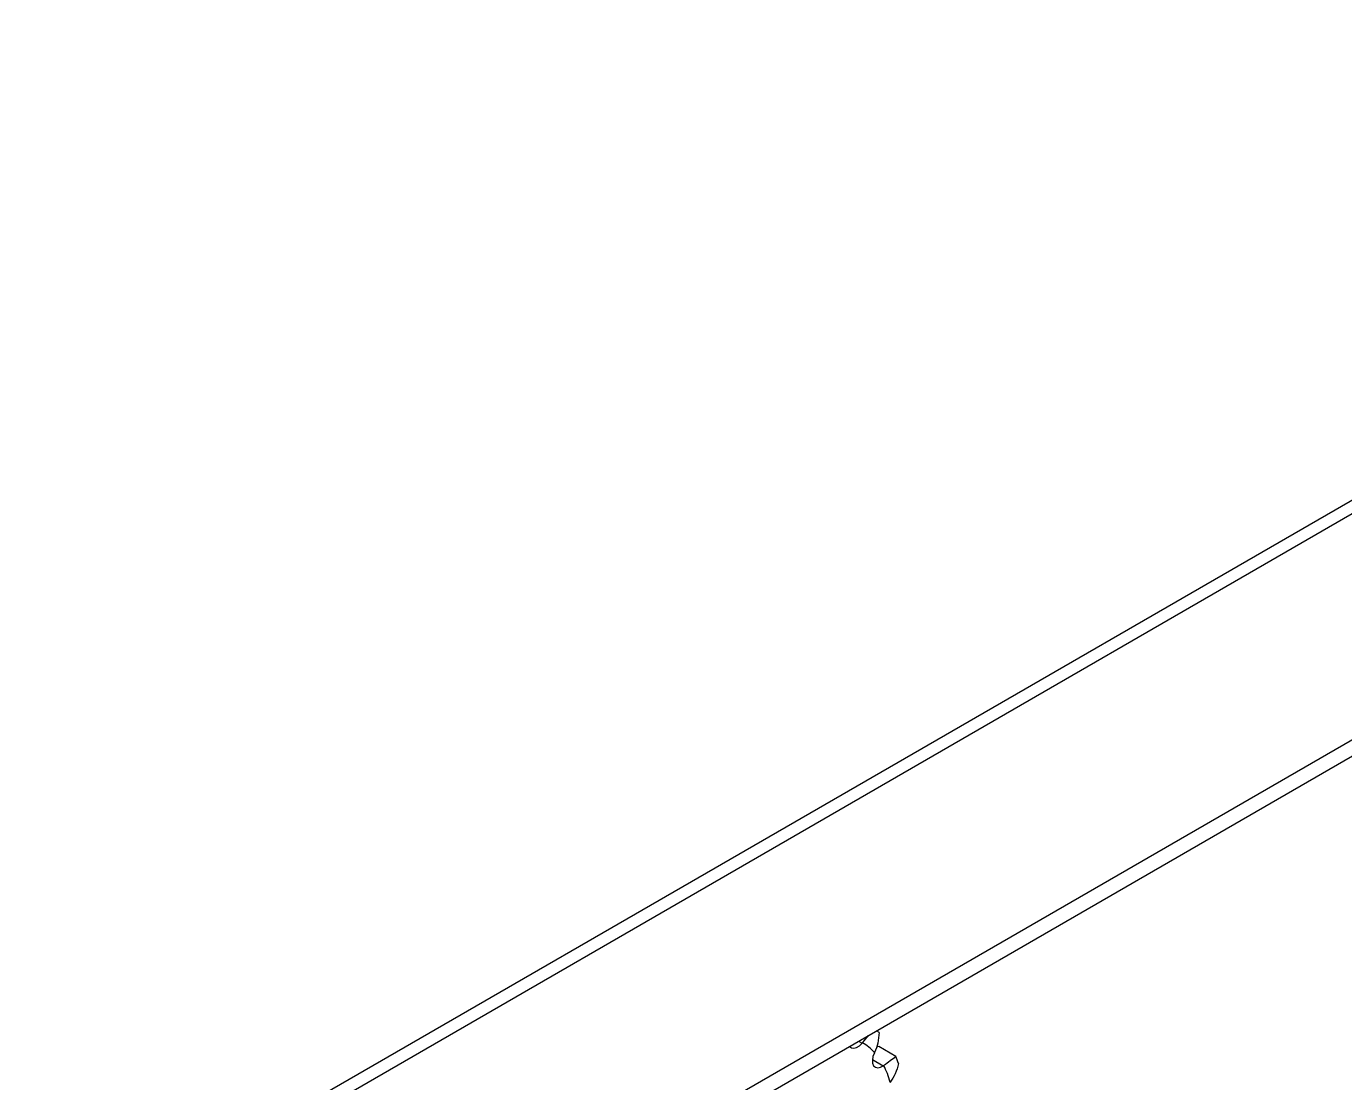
# Model space of a CAD drawing. Header units: metres. Extents: x 0 to 21025, y 0 to 14850.
# Drawn here: x 13881 to 14193, y 5954 to 6204 of the extents above; entities that cross this region are included whole.
import ezdxf

# ---------------------------------------------------------------- set-up
doc = ezdxf.new("R2010")
doc.units = ezdxf.units.M
doc.header["$LTSCALE"] = 25
doc.layers.add('SL4', color=4, linetype='Continuous')

msp = doc.modelspace()

# ---------------------------------------------------------------- linework, layer by layer
at = {"layer": 'SL4'}
for p, q in [((14389.013, 6203.975), (13881, 5910.706)), ((13885.762, 5910.234), (14390.286, 6201.489)), ((13932.06, 5883.507), (14413.903, 6161.669)), ((13932.06, 5879.618), (14417.42, 6159.811)), ((14077.985, 5963.859), (14078.82, 5963.377)), ((14082.76, 5962.569), (14082.211, 5962.43)), ((14086.781, 5960.248), (14082.76, 5962.569)), ((14081.269, 5959.531), (14083.838, 5958.047))]:
    msp.add_line(p, q, dxfattribs=at)
at = {"layer": 'SL4', "flags": 128}
for points in [[(14075.81, 5962.603), (14075.845, 5962.56), (14076.291, 5962.236), (14076.863, 5962.161), (14077.513, 5962.339), (14078.185, 5962.757), (14078.82, 5963.377)], [(14081.723, 5961.057), (14081.396, 5960.191), (14081.255, 5959.35), (14081.309, 5958.609), (14081.556, 5958.03), (14081.974, 5957.663), (14082.527, 5957.54), (14083.166, 5957.672), (14083.838, 5958.047)]]:
    msp.add_lwpolyline(points, dxfattribs=at)
at = {"layer": 'SL4'}
for centre, radius, start, end in [((14073.633, 5955.63), 13.762, 48.03771, 51.08299), ((14097.285, 5947.707), 24.217, 139.38552, 139.68238), ((14072.815, 5952.904), 12.195, 42.69497, 60.06194), ((14058.13, 5972.388), 26.173, 334.34682, 334.6287), ((14067.483, 5951.824), 21.057, 18.56036, 23.58272), ((14094.044, 5944.054), 17.319, 125.73297, 126.10417), ((14067.276, 5949.415), 18.788, 14.56516, 27.57792), ((14065.128, 5969.466), 25.461, 322.70567, 322.99278)]:
    msp.add_arc(centre, radius, start, end, dxfattribs=at)
for points, knots in [([(14078.901, 5963.472), (14079.403, 5964.063), (14079.915, 5964.666), (14080.325, 5965.203), (14080.333, 5965.215)], [0, 0, 0, 0, 0.9789848, 1, 1, 1, 1]), ([(14082.835, 5965.863), (14082.783, 5965.031), (14082.681, 5963.416), (14082.073, 5961.906), (14081.778, 5961.174)], [0, 0, 0, 0, 0.51526331, 1, 1, 1, 1]), ([(14083.929, 5958.113), (14084.464, 5958.504), (14085.567, 5959.31), (14086.368, 5959.929), (14086.781, 5960.248)], [0, 0, 0, 0, 0.4847219, 1, 1, 1, 1]), ([(14087.444, 5958.526), (14087.221, 5957.716), (14086.787, 5956.142), (14085.893, 5954.794), (14085.46, 5954.14)], [0, 0, 0, 0, 0.5152637, 1, 1, 1, 1])]:
    msp.add_open_spline(points, degree=3, knots=knots, dxfattribs=at)

doc.saveas('drawing.dxf')
